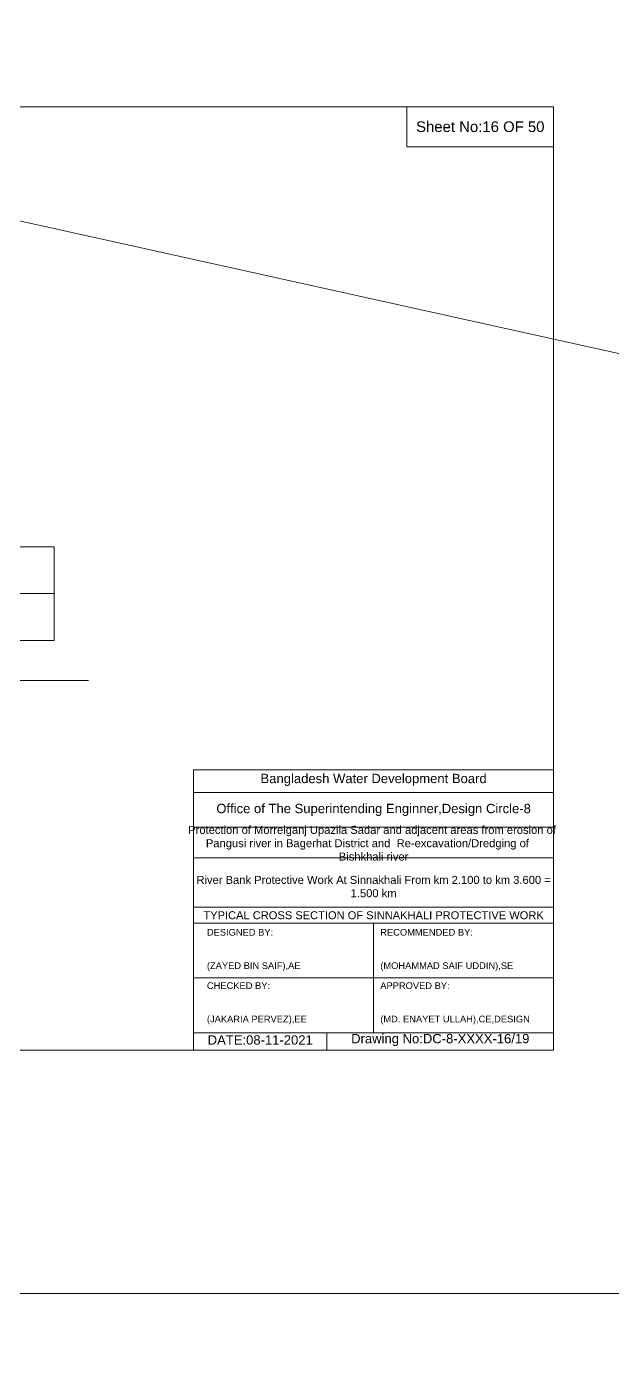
# Model space of a CAD drawing. Header units: inches. Extents: x 66615 to 414904, y -29123 to 90068.
# Drawn here: x 330611 to 335000, y 22984 to 33054 of the extents above; entities that cross this region are included whole.
import ezdxf

# ---------------------------------------------------------------- set-up
doc = ezdxf.new("R2010")
doc.units = ezdxf.units.IN
doc.header["$LTSCALE"] = 7
doc.header["$MEASUREMENT"] = 0
for name, color, linetype, lineweight in [('Cross section Data Border', 7, 'Continuous', 9), ('Cross Section Labels', 7, 'Continuous', 9), ('Long Section Labels', 7, 'Continuous', 9)]:
    doc.layers.add(name, color=color, linetype=linetype, lineweight=lineweight)
doc.styles.get("Standard").update_dxf_attribs({"font": 'arial.ttf'})

msp = doc.modelspace()

# ---------------------------------------------------------------- linework, layer by layer
at = {"layer": 'Cross section Data Border'}
msp.add_lwpolyline([(324660.9187, 29154.87399), (330815.55966, 29154.87399), (330815.55966, 28454.87399), (324660.9187, 28454.87399)], close=True, dxfattribs=at)
msp.add_lwpolyline([(324660.9187, 28804.87399), (330815.55966, 28804.87399)], dxfattribs=at)
at = {"layer": 'Cross Section Labels'}
for points in [[(324560.9187, 32454.87399), (334560.9187, 32454.87399), (334560.9187, 25383.87399), (324560.9187, 25383.87399)], [(333460.9187, 32454.87399), (334560.9187, 32454.87399), (334560.9187, 32154.87399), (333460.9187, 32154.87399)]]:
    msp.add_lwpolyline(points, close=True, dxfattribs=at)
for points in [[(328048.9187, 28154.87399), (329560.9187, 28154.87399), (331072.9187, 28154.87399)], [(331860.9187, 25383.87399), (331860.9187, 27483.87399), (334560.9187, 27483.87399)], [(331860.9187, 27313.87399), (334560.9187, 27313.87399)], [(331860.9187, 27053.87399), (334560.9187, 27053.87399)], [(331860.9187, 26823.87399), (334560.9187, 26823.87399)], [(331860.9187, 26453.87399), (334560.9187, 26453.87399)], [(331860.9187, 26333.87399), (334560.9187, 26333.87399)], [(333210.9187, 26333.87399), (333210.9187, 25513.87399)], [(331860.9187, 25923.87399), (334560.9187, 25923.87399)], [(331860.9187, 25513.87399), (334560.9187, 25513.87399)], [(332860.9187, 25513.87399), (332860.9187, 25383.87399)]]:
    msp.add_lwpolyline(points, dxfattribs=at)
at = {"layer": 'Long Section Labels'}
msp.add_line((66615.45744, 90067.95473), (414903.83709, 12914.81126), dxfattribs=at)
msp.add_lwpolyline([(98754.29964, 52421.02197), (386086.98462, 52421.02197), (386086.98462, 23559.568), (98754.29964, 23559.568)], close=True, dxfattribs=at)

# ---------------------------------------------------------------- texts
at = {"layer": 'Cross Section Labels', "attachment_point": 5}
for s, insert, char_height in [('Sheet No:16 OF 50', (334010.9187, 32304.87399), 80), ('Bangladesh Water Development Board', (333210.9187, 27408.87399), 70), ('Office of The Superintending Enginner,Design Circle-8', (333210.9187, 27183.87399), 70)]:
    msp.add_mtext(s, dxfattribs=dict(at, insert=insert, char_height=char_height))
at = {"layer": 'Cross Section Labels'}
for s, insert, char_height, width, attachment_point in [('Protection of Morrelganj Upazila Sadar and adjacent areas from erosion of  Pangusi river in Bagerhat District and  Re-excavation/Dredging of     Bishkhali river', (333210.9187, 26933.87399), 60, 2800, 5), ('River Bank Protective Work At Sinnakhali From km 2.100 to km 3.600 = 1.500 km', (333210.9187, 26608.87399), 60, 2700, 5), ('TYPICAL CROSS SECTION OF SINNAKHALI PROTECTIVE WORK', (333210.9187, 26393.87399), 59.5765532, 2800, 5), ('DESIGNED BY:^J^J^J(ZAYED BIN SAIF),AE', (331960.9187, 26133.87399), 50, 1400, 4), ('RECOMMENDED BY:^J^J^J(MOHAMMAD SAIF UDDIN),SE', (333260.9187, 26133.87399), 50, 1400, 4), ('CHECKED BY:^J^J^J(JAKARIA PERVEZ),EE', (331960.9187, 25733.87399), 50, 1400, 4), ('APPROVED BY:^J^J^J(MD. ENAYET ULLAH),CE,DESIGN', (333260.9187, 25733.87399), 50, 1400, 4), ('DATE:08-11-2021', (332360.9187, 25458.87399), 70, 1400, 5), ('Drawing No:DC-8-XXXX-16/19', (333710.9187, 25458.87399), 70, 2200, 5)]:
    msp.add_mtext(s, dxfattribs=dict(at, insert=insert, char_height=char_height, width=width, attachment_point=attachment_point))

doc.saveas('drawing.dxf')
